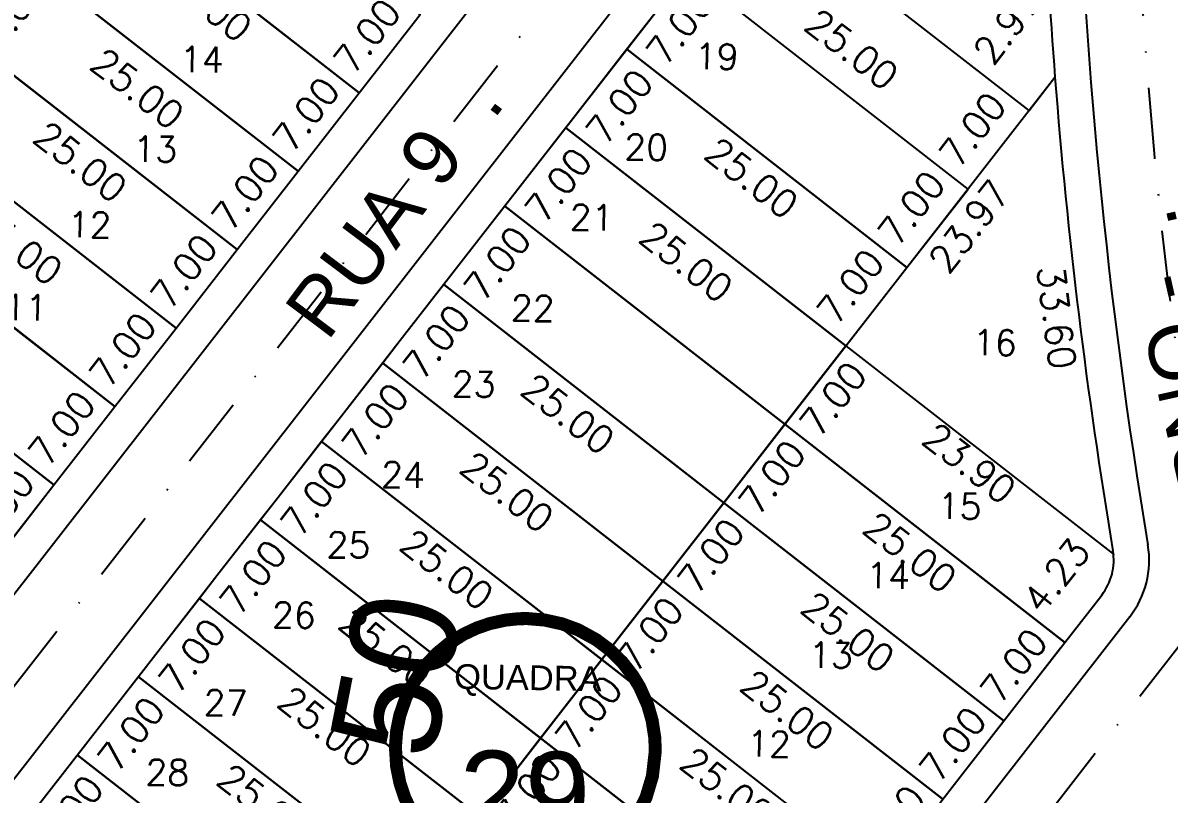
# Model space of a CAD drawing. Header units: millimetres. Extents: x -4430026 to 4783824, y 584 to 9593110.
# Drawn here: x 2849.8 to 2930.5, y 893.2 to 947.5 of the extents above; entities that cross this region are included whole.
import ezdxf
from ezdxf.enums import TextEntityAlignment as Align

# ---------------------------------------------------------------- set-up
doc = ezdxf.new("R2010")
doc.units = ezdxf.units.MM
doc.linetypes.add('CONTINUO', pattern=[0])
doc.linetypes.add('DASHDOT', pattern=[1, 0.5, -0.25, 0, -0.25])
for name, color, linetype in [('AGT CI', 252, 'Continuous'), ('Calçada', 1, 'Continuous'), ('Cota', 8, 'Continuous'), ('EIXO DAS VIAS', 252, 'DASHDOT'), ('Lotes', 2, 'Continuous'), ('Nomes de Ruas', 3, 'Continuous'), ('Numero de lotes', 5, 'Continuous'), ('númeraçãoquadras', 4, 'Continuous'), ('Área Verde Geral', 98, 'Continuous')]:
    doc.layers.add(name, color=color, linetype=linetype)
doc.styles.add('arcad1', font='romans.shx')
doc.styles.add('ARIAL', font='arial.ttf', dxfattribs={"height": 0.25})
doc.styles.add('ROMANS', font='romans.shx')
doc.styles.add('STYLE1', font='sanss___.ttf')
doc.dimstyles.new('BOLA100', dxfattribs={"dimscale": 0, "dimtxt": 1.9, "dimasz": 0.18, "dimexe": 0.18, "dimexo": 0.063, "dimgap": 0, "dimtad": 1, "dimzin": 4, "dimdsep": 46, "dimtxsty": 'ROMANS', "dimcen": 0.09, "dimse1": 1, "dimse2": 1, "dimsd1": 1, "dimsd2": 1, "dimclrt": 256, "dimaunit": 1, "dimadec": 4, "dimazin": 0, "dimtfac": 1.2, "dimtix": 1, "dimtmove": 2, "dimatfit": 3, "dimfxl": 1, "dimtvp": 2, "dimtolj": 1, "dimtzin": 4, "dimarcsym": 0})

# ---------------------------------------------------------------- blocks, each defined once
blk = doc.blocks.new('*D4905')
at = {"layer": 'DEFPOINTS', "color": 0}
for p in [(2858.059, 963.481), (2877.784, 948.122), (2876.046, 945.89)]:
    blk.add_point(p, dxfattribs=at)
at = {"layer": 'Cota', "insert": (2866.767, 954.319), "char_height": 1.9, "attachment_point": 5, "rotation": 322.09358, "style": 'ROMANS'}
blk.add_mtext('\\A1;25.00', dxfattribs=at)
blk = doc.blocks.new('*D4915')
at = {"layer": 'DEFPOINTS', "color": 0}
for p in [(2853.758, 957.958), (2873.484, 942.599), (2871.939, 940.616)]:
    blk.add_point(p, dxfattribs=at)
at = {"layer": 'Cota', "insert": (2862.66, 949.045), "char_height": 1.9, "attachment_point": 5, "rotation": 322.09358, "style": 'ROMANS'}
blk.add_mtext('\\A1;25.00', dxfattribs=at)
blk = doc.blocks.new('*D4927')
at = {"layer": 'DEFPOINTS', "color": 0}
for p in [(2849.458, 952.435), (2869.183, 937.076), (2867.15, 934.465)]:
    blk.add_point(p, dxfattribs=at)
at = {"layer": 'Cota', "insert": (2857.871, 942.894), "char_height": 1.9, "attachment_point": 5, "rotation": 322.09358, "style": 'ROMANS'}
blk.add_mtext('\\A1;25.00', dxfattribs=at)
blk = doc.blocks.new('*D4936')
at = {"layer": 'DEFPOINTS', "color": 0}
for p in [(2845.157, 946.912), (2864.882, 931.552), (2863.133, 929.306)]:
    blk.add_point(p, dxfattribs=at)
at = {"layer": 'Cota', "insert": (2853.854, 937.735), "char_height": 1.9, "attachment_point": 5, "rotation": 322.09358, "style": 'ROMANS'}
blk.add_mtext('\\A1;25.00', dxfattribs=at)
blk = doc.blocks.new('*D4947')
at = {"layer": 'DEFPOINTS', "color": 0}
for p in [(2840.856, 941.389), (2860.582, 926.029), (2858.593, 923.475)]:
    blk.add_point(p, dxfattribs=at)
at = {"layer": 'Cota', "insert": (2849.314, 931.904), "char_height": 1.9, "attachment_point": 5, "rotation": 322.09358, "style": 'ROMANS'}
blk.add_mtext('\\A1;25.00', dxfattribs=at)
blk = doc.blocks.new('*D4955')
at = {"layer": 'DEFPOINTS', "color": 0}
for p in [(2836.556, 935.866), (2856.281, 920.506), (2854.402, 918.092)]:
    blk.add_point(p, dxfattribs=at)
at = {"layer": 'Cota', "insert": (2845.122, 926.522), "char_height": 1.9, "attachment_point": 5, "rotation": 322.09358, "style": 'ROMANS'}
blk.add_mtext('\\A1;25.00', dxfattribs=at)
blk = doc.blocks.new('*D4966')
at = {"layer": 'DEFPOINTS', "color": 0}
for p in [(2832.255, 930.342), (2851.98, 914.983), (2850.036, 912.485)]:
    blk.add_point(p, dxfattribs=at)
at = {"layer": 'Cota', "insert": (2840.757, 920.915), "char_height": 1.9, "attachment_point": 5, "rotation": 322.09358, "style": 'ROMANS'}
blk.add_mtext('\\A1;25.00', dxfattribs=at)
blk = doc.blocks.new('*D5054')
at = {"layer": 'DEFPOINTS', "color": 0}
for p in [(2849.458, 952.435), (2851.996, 950.459), (2845.157, 946.912)]:
    blk.add_point(p, dxfattribs=at)
at = {"layer": 'Cota', "insert": (2849.096, 948.281), "char_height": 1.9, "attachment_point": 5, "rotation": 52.09358, "style": 'ROMANS'}
blk.add_mtext('\\A1;7.00', dxfattribs=at)
blk = doc.blocks.new('*D5066')
at = {"layer": 'DEFPOINTS', "color": 0}
for p in [(2851.148, 915.631), (2851.98, 914.983), (2847.68, 909.46)]:
    blk.add_point(p, dxfattribs=at)
at = {"layer": 'Cota', "insert": (2848.248, 913.453), "char_height": 1.9, "attachment_point": 5, "rotation": 52.09358, "style": 'ROMANS'}
blk.add_mtext('\\A1;7.00', dxfattribs=at)
blk = doc.blocks.new('*D5067')
at = {"layer": 'DEFPOINTS', "color": 0}
for p in [(2855.449, 921.154), (2856.281, 920.506), (2851.98, 914.983)]:
    blk.add_point(p, dxfattribs=at)
at = {"layer": 'Cota', "insert": (2852.549, 918.976), "char_height": 1.9, "attachment_point": 5, "rotation": 52.09358, "style": 'ROMANS'}
blk.add_mtext('\\A1;7.00', dxfattribs=at)
blk = doc.blocks.new('*D5068')
at = {"layer": 'DEFPOINTS', "color": 0}
for p in [(2859.75, 926.677), (2860.582, 926.029), (2856.281, 920.506)]:
    blk.add_point(p, dxfattribs=at)
at = {"layer": 'Cota', "insert": (2856.85, 924.499), "char_height": 1.9, "attachment_point": 5, "rotation": 52.09358, "style": 'ROMANS'}
blk.add_mtext('\\A1;7.00', dxfattribs=at)
blk = doc.blocks.new('*D5069')
at = {"layer": 'DEFPOINTS', "color": 0}
for p in [(2864.05, 932.2), (2864.882, 931.552), (2860.582, 926.029)]:
    blk.add_point(p, dxfattribs=at)
at = {"layer": 'Cota', "insert": (2861.15, 930.023), "char_height": 1.9, "attachment_point": 5, "rotation": 52.09358, "style": 'ROMANS'}
blk.add_mtext('\\A1;7.00', dxfattribs=at)
blk = doc.blocks.new('*D5070')
at = {"layer": 'DEFPOINTS', "color": 0}
for p in [(2868.351, 937.724), (2869.183, 937.076), (2864.882, 931.552)]:
    blk.add_point(p, dxfattribs=at)
at = {"layer": 'Cota', "insert": (2865.451, 935.546), "char_height": 1.9, "attachment_point": 5, "rotation": 52.09358, "style": 'ROMANS'}
blk.add_mtext('\\A1;7.00', dxfattribs=at)
blk = doc.blocks.new('*D5071')
at = {"layer": 'DEFPOINTS', "color": 0}
for p in [(2872.651, 943.247), (2873.484, 942.599), (2869.183, 937.076)]:
    blk.add_point(p, dxfattribs=at)
at = {"layer": 'Cota', "insert": (2869.751, 941.069), "char_height": 1.9, "attachment_point": 5, "rotation": 52.09358, "style": 'ROMANS'}
blk.add_mtext('\\A1;7.00', dxfattribs=at)
blk = doc.blocks.new('*D5072')
at = {"layer": 'DEFPOINTS', "color": 0}
for p in [(2876.952, 948.77), (2877.784, 948.122), (2873.484, 942.599)]:
    blk.add_point(p, dxfattribs=at)
at = {"layer": 'Cota', "insert": (2874.052, 946.592), "char_height": 1.9, "attachment_point": 5, "rotation": 52.09358, "style": 'ROMANS'}
blk.add_mtext('\\A1;7.00', dxfattribs=at)
blk = doc.blocks.new('*D6872')
at = {"layer": 'DEFPOINTS', "color": 0}
for p in [(2853.636, 895.95, 51.854), (2856.022, 894.093), (2849.336, 890.427, 51.854)]:
    blk.add_point(p, dxfattribs=at)
at = {"layer": 'Cota', "insert": (2853.122, 891.915), "char_height": 1.9, "attachment_point": 5, "rotation": 52.09358, "style": 'ROMANS'}
blk.add_mtext('\\A1;7.00', dxfattribs=at)
blk = doc.blocks.new('*D6873')
at = {"layer": 'DEFPOINTS', "color": 0}
for p in [(2857.937, 901.473, 51.854), (2860.322, 899.616), (2853.636, 895.95, 51.854)]:
    blk.add_point(p, dxfattribs=at)
at = {"layer": 'Cota', "insert": (2857.423, 897.438), "char_height": 1.9, "attachment_point": 5, "rotation": 52.09358, "style": 'ROMANS'}
blk.add_mtext('\\A1;7.00', dxfattribs=at)
blk = doc.blocks.new('*D6874')
at = {"layer": 'DEFPOINTS', "color": 0}
for p in [(2862.238, 906.996, 51.854), (2864.623, 905.139), (2857.937, 901.473, 51.854)]:
    blk.add_point(p, dxfattribs=at)
at = {"layer": 'Cota', "insert": (2861.723, 902.961), "char_height": 1.9, "attachment_point": 5, "rotation": 52.09358, "style": 'ROMANS'}
blk.add_mtext('\\A1;7.00', dxfattribs=at)
blk = doc.blocks.new('*D6875')
at = {"layer": 'DEFPOINTS', "color": 0}
for p in [(2866.538, 912.519, 51.854), (2868.924, 910.662), (2862.238, 906.996, 51.854)]:
    blk.add_point(p, dxfattribs=at)
at = {"layer": 'Cota', "insert": (2866.024, 908.484), "char_height": 1.9, "attachment_point": 5, "rotation": 52.09358, "style": 'ROMANS'}
blk.add_mtext('\\A1;7.00', dxfattribs=at)
blk = doc.blocks.new('*D6876')
at = {"layer": 'DEFPOINTS', "color": 0}
for p in [(2870.839, 918.042, 51.854), (2873.224, 916.185), (2866.538, 912.519, 51.854)]:
    blk.add_point(p, dxfattribs=at)
at = {"layer": 'Cota', "insert": (2870.324, 914.007), "char_height": 1.9, "attachment_point": 5, "rotation": 52.09358, "style": 'ROMANS'}
blk.add_mtext('\\A1;7.00', dxfattribs=at)
blk = doc.blocks.new('*D6877')
at = {"layer": 'DEFPOINTS', "color": 0}
for p in [(2875.139, 923.566, 51.854), (2877.525, 921.708), (2870.839, 918.042, 51.854)]:
    blk.add_point(p, dxfattribs=at)
at = {"layer": 'Cota', "insert": (2874.625, 919.53), "char_height": 1.9, "attachment_point": 5, "rotation": 52.09358, "style": 'ROMANS'}
blk.add_mtext('\\A1;7.00', dxfattribs=at)
blk = doc.blocks.new('*D6878')
at = {"layer": 'DEFPOINTS', "color": 0}
for p in [(2879.44, 929.089, 51.854), (2881.825, 927.231), (2875.139, 923.566, 51.854)]:
    blk.add_point(p, dxfattribs=at)
at = {"layer": 'Cota', "insert": (2878.926, 925.053), "char_height": 1.9, "attachment_point": 5, "rotation": 52.09358, "style": 'ROMANS'}
blk.add_mtext('\\A1;7.00', dxfattribs=at)
blk = doc.blocks.new('*D6888')
at = {"layer": 'DEFPOINTS', "color": 0}
for p in [(2886.264, 897.16, 51.854), (2888.27, 895.597), (2881.963, 891.637, 51.854)]:
    blk.add_point(p, dxfattribs=at)
at = {"layer": 'Cota', "insert": (2885.371, 893.419), "char_height": 1.9, "attachment_point": 5, "rotation": 52.09358, "style": 'ROMANS'}
blk.add_mtext('\\A1;7.00', dxfattribs=at)
blk = doc.blocks.new('*D6889')
at = {"layer": 'DEFPOINTS', "color": 0}
for p in [(2890.564, 902.683, 51.854), (2892.571, 901.12), (2886.264, 897.16, 51.854)]:
    blk.add_point(p, dxfattribs=at)
at = {"layer": 'Cota', "insert": (2889.671, 898.943), "char_height": 1.9, "attachment_point": 5, "rotation": 52.09358, "style": 'ROMANS'}
blk.add_mtext('\\A1;7.00', dxfattribs=at)
blk = doc.blocks.new('*D6890')
at = {"layer": 'DEFPOINTS', "color": 0}
for p in [(2894.865, 908.206, 51.854), (2896.872, 906.644), (2890.564, 902.683, 51.854)]:
    blk.add_point(p, dxfattribs=at)
at = {"layer": 'Cota', "insert": (2893.972, 904.466), "char_height": 1.9, "attachment_point": 5, "rotation": 52.09358, "style": 'ROMANS'}
blk.add_mtext('\\A1;7.00', dxfattribs=at)
blk = doc.blocks.new('*D6896')
at = {"layer": 'DEFPOINTS', "color": 0}
for p in [(2913.906, 893.38), (2914.59, 892.847, 51.854), (2910.29, 887.324, 51.854)]:
    blk.add_point(p, dxfattribs=at)
at = {"layer": 'Cota', "insert": (2911.006, 891.202), "char_height": 1.9, "attachment_point": 5, "rotation": 52.09358, "style": 'ROMANS'}
blk.add_mtext('\\A1;7.00', dxfattribs=at)
blk = doc.blocks.new('*D6898')
at = {"layer": 'DEFPOINTS', "color": 0}
for p in [(2853.636, 895.95, 51.854), (2873.362, 880.591, 51.854), (2871.877, 878.684)]:
    blk.add_point(p, dxfattribs=at)
at = {"layer": 'Cota', "insert": (2862.598, 887.113), "char_height": 1.9, "attachment_point": 5, "rotation": 322.09358, "style": 'ROMANS'}
blk.add_mtext('\\A1;25.00', dxfattribs=at)
blk = doc.blocks.new('*D6899')
at = {"layer": 'DEFPOINTS', "color": 0}
for p in [(2857.937, 901.473, 51.854), (2877.662, 886.114, 51.854), (2876.076, 884.076)]:
    blk.add_point(p, dxfattribs=at)
at = {"layer": 'Cota', "insert": (2866.797, 892.505), "char_height": 1.9, "attachment_point": 5, "rotation": 322.09358, "style": 'ROMANS'}
blk.add_mtext('\\A1;25.00', dxfattribs=at)
blk = doc.blocks.new('*D6900')
at = {"layer": 'DEFPOINTS', "color": 0}
for p in [(2862.238, 906.996, 51.854), (2881.963, 891.637, 51.854), (2880.337, 889.549)]:
    blk.add_point(p, dxfattribs=at)
at = {"layer": 'Cota', "insert": (2871.058, 897.978), "char_height": 1.9, "attachment_point": 5, "rotation": 322.09358, "style": 'ROMANS'}
blk.add_mtext('\\A1;25.00', dxfattribs=at)
blk = doc.blocks.new('*D6901')
at = {"layer": 'DEFPOINTS', "color": 0}
for p in [(2866.538, 912.519, 51.854), (2886.264, 897.16, 51.854), (2884.633, 895.066)]:
    blk.add_point(p, dxfattribs=at)
at = {"layer": 'Cota', "insert": (2875.354, 903.495), "char_height": 1.9, "attachment_point": 5, "rotation": 322.09358, "style": 'ROMANS'}
blk.add_mtext('\\A1;25.00', dxfattribs=at)
blk = doc.blocks.new('*D6902')
at = {"layer": 'DEFPOINTS', "color": 0}
for p in [(2870.839, 918.042, 51.854), (2890.564, 902.683, 51.854), (2888.946, 900.605)]:
    blk.add_point(p, dxfattribs=at)
at = {"layer": 'Cota', "insert": (2879.667, 909.034), "char_height": 1.9, "attachment_point": 5, "rotation": 322.09358, "style": 'ROMANS'}
blk.add_mtext('\\A1;25.00', dxfattribs=at)
blk = doc.blocks.new('*D6903')
at = {"layer": 'DEFPOINTS', "color": 0}
for p in [(2875.139, 923.566, 51.854), (2894.865, 908.206, 51.854), (2893.193, 906.06)]:
    blk.add_point(p, dxfattribs=at)
at = {"layer": 'Cota', "insert": (2883.914, 914.489), "char_height": 1.9, "attachment_point": 5, "rotation": 322.09358, "style": 'ROMANS'}
blk.add_mtext('\\A1;25.00', dxfattribs=at)
blk = doc.blocks.new('*D6904')
at = {"layer": 'DEFPOINTS', "color": 0}
for p in [(2879.44, 929.089, 51.854), (2899.165, 913.729, 51.854), (2897.475, 911.559)]:
    blk.add_point(p, dxfattribs=at)
at = {"layer": 'Cota', "insert": (2888.196, 919.988), "char_height": 1.9, "attachment_point": 5, "rotation": 322.09358, "style": 'ROMANS'}
blk.add_mtext('\\A1;25.00', dxfattribs=at)
blk = doc.blocks.new('*D6909')
at = {"layer": 'DEFPOINTS', "color": 0}
for p in [(2886.264, 897.16, 51.854), (2905.989, 881.801, 51.854), (2904.359, 879.707)]:
    blk.add_point(p, dxfattribs=at)
at = {"layer": 'Cota', "insert": (2895.079, 888.136), "char_height": 1.9, "attachment_point": 5, "rotation": 322.09358, "style": 'ROMANS'}
blk.add_mtext('\\A1;25.00', dxfattribs=at)
blk = doc.blocks.new('*D6910')
at = {"layer": 'DEFPOINTS', "color": 0}
for p in [(2890.564, 902.683, 51.854), (2910.29, 887.324, 51.854), (2908.671, 885.246)]:
    blk.add_point(p, dxfattribs=at)
at = {"layer": 'Cota', "insert": (2899.392, 893.675), "char_height": 1.9, "attachment_point": 5, "rotation": 322.09358, "style": 'ROMANS'}
blk.add_mtext('\\A1;25.00', dxfattribs=at)
blk = doc.blocks.new('*D6911')
at = {"layer": 'DEFPOINTS', "color": 0}
for p in [(2894.865, 908.206, 51.854), (2914.59, 892.847, 51.854), (2912.919, 890.7)]:
    blk.add_point(p, dxfattribs=at)
at = {"layer": 'Cota', "insert": (2903.64, 899.129), "char_height": 1.9, "attachment_point": 5, "rotation": 322.09358, "style": 'ROMANS'}
blk.add_mtext('\\A1;25.00', dxfattribs=at)
blk = doc.blocks.new('*D6912')
at = {"layer": 'DEFPOINTS', "color": 0}
for p in [(2899.165, 913.729, 51.854), (2901.172, 912.167), (2894.865, 908.206, 51.854)]:
    blk.add_point(p, dxfattribs=at)
at = {"layer": 'Cota', "insert": (2898.272, 909.989), "char_height": 1.9, "attachment_point": 5, "rotation": 52.09358, "style": 'ROMANS'}
blk.add_mtext('\\A1;7.00', dxfattribs=at)
blk = doc.blocks.new('*D6913')
at = {"layer": 'DEFPOINTS', "color": 0}
for p in [(2903.466, 919.252, 51.854), (2905.473, 917.69), (2899.165, 913.729, 51.854)]:
    blk.add_point(p, dxfattribs=at)
at = {"layer": 'Cota', "insert": (2902.573, 915.512), "char_height": 1.9, "attachment_point": 5, "rotation": 52.09358, "style": 'ROMANS'}
blk.add_mtext('\\A1;7.00', dxfattribs=at)
blk = doc.blocks.new('*D6914')
at = {"layer": 'DEFPOINTS', "color": 0}
for p in [(2883.741, 934.612), (2886.126, 932.754), (2879.44, 929.089, 51.854)]:
    blk.add_point(p, dxfattribs=at)
at = {"layer": 'Cota', "insert": (2883.226, 930.577), "char_height": 1.9, "attachment_point": 5, "rotation": 52.09358, "style": 'ROMANS'}
blk.add_mtext('\\A1;7.00', dxfattribs=at)
blk = doc.blocks.new('*D6916')
at = {"layer": 'DEFPOINTS', "color": 0}
for p in [(2903.466, 919.252, 51.854), (2923.191, 903.893), (2921.571, 901.812)]:
    blk.add_point(p, dxfattribs=at)
at = {"layer": 'Cota', "insert": (2912.292, 910.241), "char_height": 1.9, "attachment_point": 5, "rotation": 322.09358, "style": 'ROMANS'}
blk.add_mtext('\\A1;25.00', dxfattribs=at)
blk = doc.blocks.new('*D6917')
at = {"layer": 'DEFPOINTS', "color": 0}
for p in [(2899.165, 913.729, 51.854), (2918.891, 898.37, 51.854), (2917.201, 896.2)]:
    blk.add_point(p, dxfattribs=at)
at = {"layer": 'Cota', "insert": (2907.922, 904.629), "char_height": 1.9, "attachment_point": 5, "rotation": 322.09358, "style": 'ROMANS'}
blk.add_mtext('\\A1;25.00', dxfattribs=at)
blk = doc.blocks.new('*D7013')
at = {"layer": 'DEFPOINTS', "color": 0}
for p in [(2918.206, 898.903), (2918.891, 898.37, 51.854), (2914.59, 892.847, 51.854)]:
    blk.add_point(p, dxfattribs=at)
at = {"layer": 'Cota', "insert": (2915.307, 896.725), "char_height": 1.9, "attachment_point": 5, "rotation": 52.09358, "style": 'ROMANS'}
blk.add_mtext('\\A1;7.00', dxfattribs=at)
blk = doc.blocks.new('*D7014')
at = {"layer": 'DEFPOINTS', "color": 0}
for p in [(2922.507, 904.426), (2923.167, 903.912), (2918.891, 898.37, 51.854)]:
    blk.add_point(p, dxfattribs=at)
at = {"layer": 'Cota', "insert": (2919.607, 902.248), "char_height": 1.9, "attachment_point": 5, "rotation": 52.09358, "style": 'ROMANS'}
blk.add_mtext('\\A1;7.00', dxfattribs=at)
blk = doc.blocks.new('*D7105')
at = {"layer": 'DEFPOINTS', "color": 0}
for p in [(2896.643, 951.181), (2898.962, 949.375), (2892.342, 945.658)]:
    blk.add_point(p, dxfattribs=at)
at = {"layer": 'Cota', "insert": (2896.062, 947.197), "char_height": 1.9, "attachment_point": 5, "rotation": 52.09358, "style": 'ROMANS'}
blk.add_mtext('\\A1;7.00', dxfattribs=at)
blk = doc.blocks.new('*D7107')
at = {"layer": 'DEFPOINTS', "color": 0}
for p in [(2888.041, 940.135, 51.854), (2907.767, 924.776, 51.854), (2905.811, 922.264)]:
    blk.add_point(p, dxfattribs=at)
at = {"layer": 'Cota', "insert": (2896.532, 930.693), "char_height": 1.9, "attachment_point": 5, "rotation": 322.09358, "style": 'ROMANS'}
blk.add_mtext('\\A1;25.00', dxfattribs=at)
blk = doc.blocks.new('*D7108')
at = {"layer": 'DEFPOINTS', "color": 0}
for p in [(2892.342, 945.658, 51.854), (2912.067, 930.299, 51.854), (2910.408, 928.168)]:
    blk.add_point(p, dxfattribs=at)
at = {"layer": 'Cota', "insert": (2901.129, 936.597), "char_height": 1.9, "attachment_point": 5, "rotation": 322.09358, "style": 'ROMANS'}
blk.add_mtext('\\A1;25.00', dxfattribs=at)
blk = doc.blocks.new('*D7111')
at = {"layer": 'DEFPOINTS', "color": 0}
for p in [(2896.643, 951.181), (2917.466, 937.232), (2916.368, 935.822)]:
    blk.add_point(p, dxfattribs=at)
at = {"layer": 'Cota', "insert": (2908.187, 945.661), "char_height": 1.9, "attachment_point": 5, "rotation": 322.09358, "style": 'ROMANS'}
blk.add_mtext('\\A1;25.00', dxfattribs=at)
blk = doc.blocks.new('*D7112')
at = {"layer": 'DEFPOINTS', "color": 0}
for p in [(2922.494, 943.689), (2924.573, 942.069), (2907.767, 924.776)]:
    blk.add_point(p, dxfattribs=at)
at = {"layer": 'Cota', "insert": (2916.46, 933.196), "char_height": 1.9, "attachment_point": 5, "rotation": 52.09358, "style": 'ROMANS'}
blk.add_mtext('\\A1;23.97', dxfattribs=at)
blk = doc.blocks.new('*D7142')
at = {"layer": 'DEFPOINTS', "color": 0}
for p in [(2907.767, 924.776), (2926.621, 910.095), (2925.317, 908.42)]:
    blk.add_point(p, dxfattribs=at)
at = {"layer": 'Cota', "insert": (2916.473, 916.51), "char_height": 1.9, "attachment_point": 5, "rotation": 322.09358, "style": 'ROMANS'}
blk.add_mtext('\\A1;23.90', dxfattribs=at)
blk = doc.blocks.new('*D7236')
at = {"layer": 'DEFPOINTS', "color": 0}
for p in [(2907.767, 924.776, 51.854), (2909.774, 923.213), (2903.466, 919.252, 51.854)]:
    blk.add_point(p, dxfattribs=at)
at = {"layer": 'Cota', "insert": (2906.874, 921.035), "char_height": 1.9, "attachment_point": 5, "rotation": 52.09358, "style": 'ROMANS'}
blk.add_mtext('\\A1;7.00', dxfattribs=at)
blk = doc.blocks.new('*D7237')
at = {"layer": 'DEFPOINTS', "color": 0}
for p in [(2910.998, 931.131), (2912.067, 930.299), (2907.767, 924.776)]:
    blk.add_point(p, dxfattribs=at)
at = {"layer": 'Cota', "insert": (2908.098, 928.953), "char_height": 1.9, "attachment_point": 5, "rotation": 52.09358, "style": 'ROMANS'}
blk.add_mtext('\\A1;7.00', dxfattribs=at)
blk = doc.blocks.new('*D7238')
at = {"layer": 'DEFPOINTS', "color": 0}
for p in [(2915.299, 936.654), (2916.368, 935.822), (2912.067, 930.299)]:
    blk.add_point(p, dxfattribs=at)
at = {"layer": 'Cota', "insert": (2912.399, 934.476), "char_height": 1.9, "attachment_point": 5, "rotation": 52.09358, "style": 'ROMANS'}
blk.add_mtext('\\A1;7.00', dxfattribs=at)
blk = doc.blocks.new('*D7239')
at = {"layer": 'DEFPOINTS', "color": 0}
for p in [(2919.599, 942.177), (2920.669, 941.345, 51.854), (2916.368, 935.822)]:
    blk.add_point(p, dxfattribs=at)
at = {"layer": 'Cota', "insert": (2916.699, 940), "char_height": 1.9, "attachment_point": 5, "rotation": 52.09358, "style": 'ROMANS'}
blk.add_mtext('\\A1;7.00', dxfattribs=at)
blk = doc.blocks.new('*D7240')
at = {"layer": 'DEFPOINTS', "color": 0}
for p in [(2921.424, 944.521), (2922.494, 943.689), (2920.669, 941.345, 51.854)]:
    blk.add_point(p, dxfattribs=at)
at = {"layer": 'Cota', "insert": (2919.107, 947.264), "char_height": 1.9, "attachment_point": 5, "rotation": 52.09358, "style": 'ROMANS'}
blk.add_mtext('\\A1;2.97', dxfattribs=at)
blk = doc.blocks.new('*D7297')
at = {"layer": 'DEFPOINTS', "color": 0}
for p in [(2848.469, 1000.734), (2885.58, 673.479)]:
    blk.add_point(p, dxfattribs=at)
at = {"layer": 'Cota', "insert": (2884.9, 679.473), "char_height": 1.9, "attachment_point": 5, "rotation": 276.46969, "style": 'ROMANS'}
blk.add_mtext('\\A1;R329.35', dxfattribs=at)
blk = doc.blocks.new('*D7298')
at = {"layer": 'DEFPOINTS', "color": 0}
for p in [(2848.469, 1000.734), (2887.727, 665.674)]:
    blk.add_point(p, dxfattribs=at)
at = {"layer": 'Cota', "insert": (2888.422, 659.741), "char_height": 1.9, "attachment_point": 5, "rotation": 276.68268, "style": 'ROMANS'}
blk.add_mtext('\\A1;R337.35', dxfattribs=at)
blk = doc.blocks.new('*D7318')
at = {"layer": 'DEFPOINTS', "color": 0}
for p in [(2888.041, 940.135), (2890.427, 938.278), (2883.741, 934.612)]:
    blk.add_point(p, dxfattribs=at)
at = {"layer": 'Cota', "insert": (2887.527, 936.1), "char_height": 1.9, "attachment_point": 5, "rotation": 52.09358, "style": 'ROMANS'}
blk.add_mtext('\\A1;7.00', dxfattribs=at)
blk = doc.blocks.new('*D7319')
at = {"layer": 'DEFPOINTS', "color": 0}
for p in [(2892.342, 945.658), (2894.727, 943.801), (2888.041, 940.135)]:
    blk.add_point(p, dxfattribs=at)
at = {"layer": 'Cota', "insert": (2891.827, 941.623), "char_height": 1.9, "attachment_point": 5, "rotation": 52.09358, "style": 'ROMANS'}
blk.add_mtext('\\A1;7.00', dxfattribs=at)
blk = doc.blocks.new('NUM_quadra')
at = {"color": 6, "const_width": 0.02}
blk.add_lwpolyline([(-0.0134, 0.1996), (-0.034, 0.1971), (-0.0579, 0.1914), (-0.0779, 0.1842), (-0.0981, 0.1743), (-0.1208, 0.1594), (-0.1377, 0.145), (-0.1521, 0.1299), (-0.1625, 0.1166), (-0.1764, 0.0942), (-0.1852, 0.0754), (-0.1941, 0.0483), (-0.1985, 0.0243), (-0.2, 0), (-0.1977, -0.0299), (-0.1921, -0.0556), (-0.1839, -0.0786), (-0.1713, -0.1033), (-0.1546, -0.1269), (-0.1389, -0.1439), (-0.1219, -0.1586), (-0.1046, -0.1705), (-0.0831, -0.1819), (-0.0531, -0.1928), (-0.0302, -0.1977), (0, -0.2), (0.0309, -0.1976), (0.0677, -0.1882), (0.1069, -0.169), (0.124, -0.1569), (0.1407, -0.1421), (0.1614, -0.1181), (0.1737, -0.0992), (0.187, -0.071), (0.1962, -0.0386), (0.2, 0), (0.1989, 0.0205), (0.1943, 0.0473), (0.1871, 0.0707), (0.1741, 0.0984), (0.1635, 0.1151), (0.1472, 0.1354), (0.1285, 0.1533), (0.1063, 0.1694), (0.0782, 0.1841), (0.0533, 0.1928), (0.0267, 0.1982), (0, 0.2)], close=True, dxfattribs=at)
blk.add_circle((0, 0), 0.2)
at = {"color": 3, "insert": (-0.1114, 0.1285), "char_height": 0.038, "width": 0.2663, "attachment_point": 1, "style": 'STYLE1'}
blk.add_mtext('\\fArial|b0|i0|c0|p34;QUADRA', dxfattribs=at)
at = {"color": 3, "style": 'STYLE1'}
blk.add_attdef('00', text='', height=0.13, dxfattribs=at).set_placement((0, -0.1335), align=Align.CENTER)

msp = doc.modelspace()

# ---------------------------------------------------------------- hatches: boundary and pattern name
at = {"layer": 'Área Verde Geral'}
h = msp.add_hatch(dxfattribs=at)
h.set_pattern_fill('ANSI37', color=256, scale=0.3, angle=24.82082, style=0)
h.set_pattern_definition([(69.82082076, (-350710.31295, -9590084.73025), (-0.894034063135, 0.32857167248), []), (159.82082076, (-350710.31295, -9590084.73025), (-0.32857167248, -0.894034063135), [])])
edge = h.paths.add_edge_path()
edge.add_line((2864.679, 1411.854), (2865.137, 1499.257))
edge.add_arc((2869.137, 1499.236), 4, 90.52059, 179.70524, ccw=False)
edge.add_line((2869.1, 1503.236), (2875.158, 1503.291))
edge.add_line((2875.158, 1503.291), (2875.018, 1476.607))
edge.add_line((2875.018, 1476.607), (2874.753, 1425.94))
edge.add_line((2874.753, 1425.94), (2926.573, 1426.823))
edge.add_line((2926.573, 1426.823), (2927.447, 1422.337))
edge.add_line((2927.447, 1422.337), (2930.24, 1407.999))
edge.add_line((2930.24, 1407.999), (2934.953, 1383.807))
edge.add_line((2934.953, 1383.807), (2998.297, 1310.367))
edge.add_line((2998.297, 1310.367), (2967.18, 1181.595))
edge.add_line((2967.18, 1181.595), (2959.416, 1057.309))
edge.add_line((2959.416, 1057.309), (3004.738, 987.746))
edge.add_line((3004.738, 987.746), (2953.953, 900.665))
edge.add_line((2953.953, 900.665), (2945.808, 886.698))
edge.add_line((2945.808, 886.698), (2969.487, 819.268))
edge.add_line((2969.487, 819.268), (2978.029, 794.942))
edge.add_line((2978.029, 794.942), (2974.469, 794.007))
edge.add_line((2974.469, 794.007), (2950.754, 787.78))
edge.add_arc((2849.905, 828.561), 108.782, 337.98275, 353.50094)
edge.add_arc((2849.905, 828.561), 108.782, 353.50094, 375.8481)
edge.add_line((2954.552, 858.268), (2945.017, 885.341))
edge.add_arc((3301.084, 973.15), 366.735, 181.54845, 193.85322, ccw=False)
edge.add_line((2934.483, 963.24), (2936.948, 1340.483))
edge.add_arc((2912.948, 1340.64), 24, 359.62563, 412.09358)
edge.add_line((2927.693, 1359.576), (2867.186, 1406.691))
edge.add_arc((2871.179, 1411.82), 6.5, 179.70034, 232.09358, ccw=False)

# ---------------------------------------------------------------- linework, layer by layer
at = {"layer": 'Calçada', "lineweight": -3}
for p, q in [((2821.084, 871.235), (2922.89, 1001.981)), ((2821.084, 871.235), (2913.37, 989.754)), ((2912.408, 975.497), (2827.701, 866.711)), ((2903.733, 964.356), (2827.701, 866.711)), ((2927.762, 905.693), (2871.086, 832.906))]:
    msp.add_line(p, q, dxfattribs=at)
for centre, radius, start, end in [((3301.084, 973.15), 377.235, 181.54193, 189.51945), ((2922.633, 909.687), 6.5, 322.09175, 9.51999)]:
    msp.add_arc(centre, radius, start, end, dxfattribs=at)
at = {"layer": 'EIXO DAS VIAS', "ltscale": 10}
for p, q in [((2818.096, 860.887, 103.708), (2928.238, 1002.338, 103.708)), ((2931.54, 904.035, 51.854), (2867.788, 822.161, 51.854))]:
    msp.add_line(p, q, dxfattribs=at)
msp.add_arc((3301.084, 973.15), 373.235, 181.54193, 193.87206, dxfattribs=at)
at = {"layer": 'Lotes'}
for p, q in [((2914.381, 973.961), (2883.741, 934.612)), ((2873.484, 942.599), (2834.033, 973.317)), ((2869.183, 937.076), (2829.732, 967.794)), ((2864.882, 931.552), (2825.432, 962.271)), ((2853.758, 957.958), (2873.484, 942.599)), ((2873.484, 942.599), (2853.758, 957.958)), ((2860.582, 926.029), (2821.131, 956.748)), ((2920.669, 941.345), (2900.943, 956.704)), ((2849.458, 952.435), (2869.183, 937.076)), ((2869.183, 937.076), (2849.458, 952.435)), ((2856.281, 920.506), (2816.83, 951.225)), ((2896.643, 951.181), (2892.342, 945.658)), ((2916.368, 935.822), (2896.643, 951.181)), ((2916.368, 935.822), (2896.643, 951.181)), ((2873.484, 942.599), (2877.784, 948.122)), ((2845.157, 946.912), (2864.882, 931.552)), ((2864.882, 931.552), (2845.157, 946.912)), ((2851.98, 914.983), (2812.53, 945.702)), ((2892.342, 945.658), (2888.041, 940.135)), ((2912.067, 930.299), (2892.342, 945.658)), ((2892.342, 945.658), (2912.067, 930.299)), ((2912.067, 930.299), (2892.342, 945.658)), ((2900.394, 915.307), (2922.494, 943.689)), ((2920.669, 941.345), (2922.494, 943.689)), ((2869.183, 937.076), (2873.484, 942.599)), ((2840.856, 941.389), (2860.582, 926.029)), ((2860.582, 926.029), (2840.856, 941.389)), ((2889.27, 941.713), (2884.969, 936.19)), ((2888.041, 940.135), (2883.741, 934.612)), ((2907.767, 924.776), (2888.041, 940.135)), ((2888.041, 940.135), (2907.767, 924.776)), ((2907.767, 924.776), (2888.041, 940.135)), ((2864.882, 931.552), (2869.183, 937.076)), ((2836.556, 935.866), (2856.281, 920.506)), ((2856.281, 920.506), (2836.556, 935.866)), ((2884.969, 936.19), (2880.669, 930.667)), ((2912.067, 930.299), (2916.368, 935.822)), ((2883.741, 934.612), (2880.669, 930.667)), ((2883.741, 934.612), (2892.42, 927.854)), ((2883.741, 934.612), (2892.42, 927.854)), ((2903.466, 919.252), (2883.741, 934.612)), ((2860.582, 926.029), (2864.882, 931.552)), ((2832.255, 930.342), (2851.98, 914.983)), ((2851.98, 914.983), (2832.255, 930.342)), ((2880.669, 930.667), (2876.368, 925.144)), ((2880.669, 930.667), (2879.44, 929.089)), ((2907.767, 924.776), (2912.067, 930.299)), ((2879.44, 929.089), (2876.368, 925.144)), ((2879.44, 929.089), (2899.165, 913.729)), ((2899.165, 913.729), (2879.44, 929.089)), ((2879.44, 929.089), (2899.165, 913.729)), ((2892.42, 927.854), (2897.943, 923.553)), ((2892.42, 927.854), (2897.943, 923.553)), ((2856.281, 920.506), (2860.582, 926.029)), ((2876.368, 925.144), (2872.068, 919.621)), ((2876.368, 925.144), (2875.139, 923.566)), ((2907.767, 924.776), (2903.466, 919.252)), ((2903.466, 919.252), (2907.767, 924.776)), ((2907.767, 924.776), (2926.612, 910.102)), ((2875.139, 923.566), (2872.068, 919.621)), ((2894.865, 908.206), (2875.139, 923.566)), ((2875.139, 923.566), (2894.865, 908.206)), ((2875.139, 923.566), (2914.59, 892.847)), ((2897.943, 923.553), (2903.466, 919.252)), ((2851.98, 914.983), (2856.281, 920.506)), ((2872.068, 919.621), (2867.767, 914.097)), ((2872.068, 919.621), (2870.839, 918.042)), ((2900.394, 915.307), (2903.466, 919.252)), ((2903.466, 919.252), (2900.394, 915.307)), ((2903.466, 919.252), (2923.191, 903.893)), ((2903.466, 919.252), (2923.167, 903.912)), ((2923.191, 903.893), (2903.466, 919.252)), ((2870.839, 918.042), (2890.564, 902.683)), ((2870.839, 918.042), (2910.29, 887.324)), ((2847.68, 909.46), (2851.98, 914.983)), ((2896.094, 909.784), (2900.394, 915.307)), ((2900.394, 915.307), (2896.094, 909.784)), ((2899.165, 913.729), (2900.394, 915.307)), ((2900.394, 915.307), (2899.165, 913.729)), ((2867.767, 914.097), (2863.466, 908.574)), ((2899.165, 913.729), (2896.094, 909.784)), ((2896.094, 909.784), (2899.165, 913.729)), ((2899.165, 913.729), (2918.891, 898.37)), ((2918.891, 898.37), (2899.165, 913.729)), ((2866.538, 912.519), (2905.989, 881.801)), ((2926.621, 910.095), (2926.612, 910.102)), ((2926.612, 910.102), (2926.621, 910.095)), ((2891.793, 904.261), (2896.094, 909.784)), ((2896.094, 909.784), (2891.793, 904.261)), ((2896.094, 909.784), (2894.865, 908.206)), ((2894.865, 908.206), (2896.094, 909.784)), ((2863.466, 908.574), (2859.166, 903.051)), ((2891.793, 904.261), (2894.865, 908.206)), ((2894.865, 908.206), (2891.793, 904.261)), ((2894.865, 908.206), (2914.59, 892.847)), ((2914.59, 892.847), (2894.865, 908.206)), ((2862.238, 906.996), (2901.688, 876.278)), ((2923.191, 903.893), (2925.789, 907.23)), ((2887.492, 898.738), (2891.793, 904.261)), ((2891.793, 904.261), (2887.492, 898.738)), ((2890.564, 902.683), (2891.793, 904.261)), ((2891.793, 904.261), (2890.564, 902.683)), ((2920.12, 899.948), (2923.191, 903.893)), ((2920.12, 899.948), (2922.887, 903.502)), ((2859.166, 903.051), (2854.865, 897.528)), ((2890.564, 902.683), (2910.29, 887.324)), ((2857.937, 901.473), (2897.388, 870.754)), ((2915.819, 894.425), (2920.12, 899.948)), ((2918.891, 898.37), (2920.12, 899.948)), ((2883.192, 893.215), (2887.492, 898.738)), ((2887.492, 898.738), (2883.192, 893.215)), ((2915.819, 894.425), (2918.891, 898.37)), ((2854.865, 897.528), (2850.565, 892.005)), ((2853.636, 895.95), (2893.087, 865.231)), ((2911.518, 888.902), (2915.819, 894.425)), ((2914.59, 892.847), (2915.819, 894.425))]:
    msp.add_line(p, q, dxfattribs=at)
at = {"layer": 'Lotes', "lineweight": -3}
for p, q in [((2873.484, 942.599), (2834.033, 973.317)), ((2869.183, 937.076), (2829.732, 967.794)), ((2864.882, 931.552), (2825.432, 962.271)), ((2860.582, 926.029), (2821.131, 956.748)), ((2856.281, 920.506), (2816.83, 951.225)), ((2851.98, 914.983), (2812.53, 945.702)), ((2889.27, 941.713), (2884.969, 936.19)), ((2889.27, 941.713), (2884.969, 936.19)), ((2884.969, 936.19), (2880.669, 930.667)), ((2884.969, 936.19), (2880.669, 930.667)), ((2880.669, 930.667), (2876.368, 925.144)), ((2880.669, 930.667), (2876.368, 925.144)), ((2876.368, 925.144), (2872.068, 919.621)), ((2876.368, 925.144), (2872.068, 919.621)), ((2900.394, 915.307), (2904.695, 920.83)), ((2900.394, 915.307), (2904.695, 920.83)), ((2872.068, 919.621), (2867.767, 914.097)), ((2872.068, 919.621), (2867.767, 914.097)), ((2900.394, 915.307), (2896.094, 909.784)), ((2896.094, 909.784), (2900.394, 915.307)), ((2900.394, 915.307), (2896.094, 909.784)), ((2896.094, 909.784), (2900.394, 915.307)), ((2867.767, 914.097), (2863.466, 908.574)), ((2867.767, 914.097), (2863.466, 908.574)), ((2896.094, 909.784), (2891.793, 904.261)), ((2891.793, 904.261), (2896.094, 909.784)), ((2896.094, 909.784), (2891.793, 904.261)), ((2891.793, 904.261), (2896.094, 909.784)), ((2863.466, 908.574), (2859.166, 903.051)), ((2863.466, 908.574), (2859.166, 903.051)), ((2891.793, 904.261), (2887.492, 898.738)), ((2887.492, 898.738), (2891.793, 904.261)), ((2891.793, 904.261), (2887.492, 898.738)), ((2887.492, 898.738), (2891.793, 904.261)), ((2920.12, 899.948), (2922.887, 903.502)), ((2920.12, 899.948), (2922.887, 903.502)), ((2859.166, 903.051), (2854.865, 897.528)), ((2859.166, 903.051), (2854.865, 897.528)), ((2915.819, 894.425), (2920.12, 899.948)), ((2915.819, 894.425), (2920.12, 899.948)), ((2887.492, 898.738), (2883.192, 893.215)), ((2883.192, 893.215), (2887.492, 898.738)), ((2887.492, 898.738), (2883.192, 893.215)), ((2883.192, 893.215), (2887.492, 898.738)), ((2854.865, 897.528), (2850.565, 892.005)), ((2854.865, 897.528), (2850.565, 892.005)), ((2911.518, 888.902), (2915.819, 894.425)), ((2911.518, 888.902), (2915.819, 894.425)), ((2883.192, 893.215), (2878.891, 887.692)), ((2883.192, 893.215), (2878.891, 887.692)), ((2878.891, 887.692), (2883.192, 893.215))]:
    msp.add_line(p, q, dxfattribs=at)
at = {"layer": 'Lotes', "linetype": 'CONTINUO', "lineweight": -3}
for p, q in [((2853.758, 957.958), (2873.484, 942.599)), ((2873.484, 942.599), (2853.758, 957.958)), ((2849.458, 952.435), (2869.183, 937.076)), ((2869.183, 937.076), (2849.458, 952.435)), ((2873.484, 942.599), (2877.784, 948.122)), ((2845.157, 946.912), (2864.882, 931.552)), ((2864.882, 931.552), (2845.157, 946.912)), ((2869.183, 937.076), (2873.484, 942.599)), ((2840.856, 941.389), (2860.582, 926.029)), ((2860.582, 926.029), (2840.856, 941.389)), ((2864.882, 931.552), (2869.183, 937.076)), ((2836.556, 935.866), (2856.281, 920.506)), ((2856.281, 920.506), (2836.556, 935.866)), ((2860.582, 926.029), (2864.882, 931.552)), ((2832.255, 930.342), (2851.98, 914.983)), ((2851.98, 914.983), (2832.255, 930.342)), ((2856.281, 920.506), (2860.582, 926.029)), ((2851.98, 914.983), (2856.281, 920.506)), ((2847.68, 909.46), (2851.98, 914.983))]:
    msp.add_line(p, q, dxfattribs=at)
at = {"layer": 'Lotes'}
for points in [[(2858.059, 963.481), (2853.758, 957.958), (2873.484, 942.599), (2877.784, 948.122)], [(2853.758, 957.958), (2849.458, 952.435), (2869.183, 937.076), (2873.484, 942.599)], [(2849.458, 952.435), (2845.157, 946.912), (2864.882, 931.552), (2869.183, 937.076)], [(2845.157, 946.912), (2840.856, 941.389), (2860.582, 926.029), (2864.882, 931.552)], [(2840.856, 941.389), (2836.556, 935.866), (2856.281, 920.506), (2860.582, 926.029)], [(2836.556, 935.866), (2832.255, 930.342), (2851.98, 914.983), (2856.281, 920.506)], [(2832.255, 930.342), (2827.954, 924.819), (2847.68, 909.46), (2851.98, 914.983)], [(2890.564, 902.683), (2870.839, 918.042), (2867.767, 914.097), (2866.538, 912.519), (2886.264, 897.16), (2887.492, 898.738)], [(2886.264, 897.16), (2866.538, 912.519), (2863.466, 908.574), (2862.238, 906.996), (2881.963, 891.637), (2883.192, 893.215)], [(2881.963, 891.637), (2862.238, 906.996), (2859.166, 903.051), (2857.937, 901.473), (2877.662, 886.114), (2878.891, 887.692)], [(2910.29, 887.324), (2890.564, 902.683), (2887.492, 898.738), (2886.264, 897.16), (2905.989, 881.801), (2907.218, 883.379)], [(2877.662, 886.114), (2857.937, 901.473), (2854.865, 897.528), (2853.636, 895.95), (2873.362, 880.591), (2874.591, 882.169)], [(2905.989, 881.801), (2886.264, 897.16), (2883.192, 893.215), (2881.963, 891.637), (2901.688, 876.278), (2902.917, 877.856)], [(2873.362, 880.591), (2853.636, 895.95), (2850.565, 892.005), (2849.336, 890.427), (2858.015, 883.669), (2863.538, 879.368), (2869.061, 875.068), (2870.29, 876.646)]]:
    msp.add_lwpolyline(points, close=True, dxfattribs=at)
for centre, radius, start, end in [((3301.084, 973.15), 379.735, 180.28086, 184.44968), ((3301.084, 973.15), 379.735, 184.44968, 189.51945), ((2922.633, 909.687), 4, 322.09175, 9.51999)]:
    msp.add_arc(centre, radius, start, end, dxfattribs=at)

# ---------------------------------------------------------------- block references
at = {"layer": 'númeraçãoquadras', "linetype": 'ByBlock', "extrusion": (0.084411, -0.001453, 0.99643)}
ref = msp.add_blockref('NUM_quadra', (945.91, -2850.272, 346.317), dxfattribs=dict(at, xscale=45.93175888075766, yscale=45.93175888024863, zscale=45.93175853019476, rotation=270.0385460294471))
ref.add_attrib('00', '29', dxfattribs={"layer": '0', "color": 3, "extrusion": (0.084411, -0.001453, 0.99643), "height": 5.9711, "rotation": 270.03855, "style": 'STYLE1'}).set_placement((939.78, -2850.276, 346.317), align=Align.CENTER)

# ---------------------------------------------------------------- texts
at = {"layer": 'AGT CI'}
msp.add_text('50', height=7.5, rotation=78.96767, dxfattribs=at).set_placement((2878.673, 895.438))
at = {"layer": 'Cota', "char_height": 1.9, "attachment_point": 5, "style": 'ROMANS'}
for s, insert, rotation in [('\\A1;33.60', (2922.618, 926.784, -51.854), 276.98456), ('\\A1;4.23', (2922.582, 908.595, -51.854), 51.67502)]:
    msp.add_mtext(s, dxfattribs=dict(at, insert=insert, rotation=rotation))
at = {"layer": 'Nomes de Ruas', "extrusion": (-0.066244, -0.055846, 0.996239), "style": 'ARIAL'}
msp.add_text('RUA 9  .', height=4, rotation=102.96746, dxfattribs=at).set_placement((1139.109, 2790.861, -241.175), align=Align.MIDDLE_CENTER)
at = {"layer": 'Nomes de Ruas', "extrusion": (-0.000520532, -0.086642, 0.996239), "style": 'ARIAL'}
msp.add_text('RUA  DO CONTORNO -  .', height=4, rotation=102.96746, dxfattribs=at).set_placement((2930.575, 916.69, -78.9), align=Align.MIDDLE_CENTER)
at = {"layer": 'Numero de lotes', "style": 'arcad1'}
for s, p in [('14', (2862.402, 944.941, 103.708)), ('19', (2898.67, 945.146, 103.708)), ('13', (2859.115, 938.632, 103.708)), ('20', (2893.702, 938.765, 103.708)), ('12', (2854.499, 933.307, 103.708)), ('21', (2889.856, 933.826, 103.708)), ('11', (2849.98, 927.484, 103.708)), ('22', (2885.71, 927.43, 103.708)), ('16', (2918.257, 925.002, 103.708)), ('23', (2881.543, 922.078, 103.708)), ('24', (2876.574, 915.698, 103.708)), ('15', (2915.777, 913.484, 103.708)), ('25', (2872.728, 910.758, 103.708)), ('14', (2910.741, 908.593, 103.708)), ('26', (2868.882, 905.818, 103.708)), ('13', (2906.706, 902.997, 103.708)), ('27', (2864.074, 899.643, 103.708)), ('12', (2902.35, 896.747, 103.708)), ('28', (2859.975, 894.739, 103.708))]:
    msp.add_text(s, height=1.8, rotation=358.97539, dxfattribs=at).set_placement(p, align=Align.MIDDLE_CENTER)

# ---------------------------------------------------------------- dimensions: what is measured, and where the dimension line sits
at = {"layer": 'Cota'}
for mpoint, picture, middle in [((2885.58, 673.479, -51.854), '*D7297', (2884.9, 679.473, -51.854)), ((2887.727, 665.674, -51.854), '*D7298', (2888.422, 659.741, -51.854))]:
    dim = msp.add_radius_dim(center=(2848.469, 1000.734, -51.854), mpoint=mpoint, dimstyle='BOLA100', override={"dimscale": 1}, dxfattribs=at)
    dim.commit()
    dim.dimension.update_dxf_attribs({"geometry": picture, "text_midpoint": middle, "dimtype": 164})
for base, p1, p2, angle, picture, middle in [((2876.046, 945.89), (2858.059, 963.481), (2877.784, 948.122), 142.09358, '*D4905', (2866.767, 954.319)), ((2871.939, 940.616), (2853.758, 957.958), (2873.484, 942.599), 142.09358, '*D4915', (2862.66, 949.045)), ((2851.996, 950.459), (2845.157, 946.912), (2849.458, 952.435), 232.09358, '*D5054', (2849.096, 948.281)), ((2867.15, 934.465), (2849.458, 952.435), (2869.183, 937.076), 142.09358, '*D4927', (2857.871, 942.894)), ((2898.962, 949.375, -51.854), (2892.342, 945.658, -51.854), (2896.643, 951.181, -51.854), 232.09358, '*D7105', (2896.062, 947.197, -51.854)), ((2876.952, 948.77), (2873.484, 942.599), (2877.784, 948.122), 232.09358, '*D5072', (2874.052, 946.592)), ((2863.133, 929.306), (2845.157, 946.912), (2864.882, 931.552), 142.09358, '*D4936', (2853.854, 937.735)), ((2894.727, 943.801, -51.854), (2888.041, 940.135, -51.854), (2892.342, 945.658, -51.854), 232.09358, '*D7319', (2891.827, 941.623, -51.854)), ((2872.651, 943.247), (2869.183, 937.076), (2873.484, 942.599), 232.09358, '*D5071', (2869.751, 941.069)), ((2919.599, 942.177, -51.854), (2916.368, 935.822, -51.854), (2920.669, 941.345), 232.09358, '*D7239', (2916.699, 940, -51.854)), ((2858.593, 923.475), (2840.856, 941.389), (2860.582, 926.029), 142.09358, '*D4947', (2849.314, 931.904)), ((2890.427, 938.278, -51.854), (2883.741, 934.612, -51.854), (2888.041, 940.135, -51.854), 232.09358, '*D7318', (2887.527, 936.1, -51.854)), ((2868.351, 937.724), (2864.882, 931.552), (2869.183, 937.076), 232.09358, '*D5070', (2865.451, 935.546)), ((2915.299, 936.654, -51.854), (2912.067, 930.299, -51.854), (2916.368, 935.822, -51.854), 232.09358, '*D7238', (2912.399, 934.476, -51.854)), ((2854.402, 918.092), (2836.556, 935.866), (2856.281, 920.506), 142.09358, '*D4955', (2845.122, 926.522)), ((2886.126, 932.754, -51.854), (2879.44, 929.089), (2883.741, 934.612, -51.854), 232.09358, '*D6914', (2883.226, 930.577, -51.854)), ((2864.05, 932.2), (2860.582, 926.029), (2864.882, 931.552), 232.09358, '*D5069', (2861.15, 930.023)), ((2850.036, 912.485), (2832.255, 930.342), (2851.98, 914.983), 142.09358, '*D4966', (2840.757, 920.915)), ((2881.825, 927.231, -51.854), (2875.139, 923.566), (2879.44, 929.089), 232.09358, '*D6878', (2878.926, 925.053, -51.854)), ((2859.75, 926.677), (2856.281, 920.506), (2860.582, 926.029), 232.09358, '*D5068', (2856.85, 924.499)), ((2909.774, 923.213, -51.854), (2903.466, 919.252), (2907.767, 924.776), 232.09358, '*D7236', (2906.874, 921.035, -51.854)), ((2877.525, 921.708, -51.854), (2870.839, 918.042), (2875.139, 923.566), 232.09358, '*D6877', (2874.625, 919.53, -51.854)), ((2855.449, 921.154), (2851.98, 914.983), (2856.281, 920.506), 232.09358, '*D5067', (2852.549, 918.976)), ((2905.473, 917.69, -51.854), (2899.165, 913.729), (2903.466, 919.252), 232.09358, '*D6913', (2902.573, 915.512, -51.854)), ((2921.571, 901.812, -51.854), (2903.466, 919.252), (2923.191, 903.893, -51.854), 142.09358, '*D6916', (2912.292, 910.241, -51.854)), ((2873.224, 916.185, -51.854), (2866.538, 912.519), (2870.839, 918.042), 232.09358, '*D6876', (2870.324, 914.007, -51.854)), ((2851.148, 915.631), (2847.68, 909.46), (2851.98, 914.983), 232.09358, '*D5066', (2848.248, 913.453)), ((2901.172, 912.167, -51.854), (2894.865, 908.206), (2899.165, 913.729), 232.09358, '*D6912', (2898.272, 909.989, -51.854)), ((2917.201, 896.2, -51.854), (2899.165, 913.729), (2918.891, 898.37), 142.09358, '*D6917', (2907.922, 904.629, -51.854)), ((2868.924, 910.662, -51.854), (2862.238, 906.996), (2866.538, 912.519), 232.09358, '*D6875', (2866.024, 908.484, -51.854)), ((2896.872, 906.644, -51.854), (2890.564, 902.683), (2894.865, 908.206), 232.09358, '*D6890', (2893.972, 904.466, -51.854)), ((2912.919, 890.7, -51.854), (2894.865, 908.206), (2914.59, 892.847), 142.09358, '*D6911', (2903.64, 899.129, -51.854)), ((2864.623, 905.139, -51.854), (2857.937, 901.473), (2862.238, 906.996), 232.09358, '*D6874', (2861.723, 902.961, -51.854)), ((2922.507, 904.426, -51.854), (2918.891, 898.37), (2923.167, 903.912, -51.854), 232.09358, '*D7014', (2919.607, 902.248, -51.854)), ((2892.571, 901.12, -51.854), (2886.264, 897.16), (2890.564, 902.683), 232.09358, '*D6889', (2889.671, 898.943, -51.854)), ((2908.671, 885.246, -51.854), (2890.564, 902.683), (2910.29, 887.324), 142.09358, '*D6910', (2899.392, 893.675, -51.854)), ((2860.322, 899.616, -51.854), (2853.636, 895.95), (2857.937, 901.473), 232.09358, '*D6873', (2857.423, 897.438, -51.854)), ((2918.206, 898.903, -51.854), (2914.59, 892.847), (2918.891, 898.37), 232.09358, '*D7013', (2915.307, 896.725, -51.854)), ((2888.27, 895.597, -51.854), (2881.963, 891.637), (2886.264, 897.16), 232.09358, '*D6888', (2885.371, 893.419, -51.854)), ((2904.359, 879.707, -51.854), (2886.264, 897.16), (2905.989, 881.801), 142.09358, '*D6909', (2895.079, 888.136, -51.854)), ((2856.022, 894.093, -51.854), (2849.336, 890.427), (2853.636, 895.95), 232.09358, '*D6872', (2853.122, 891.915, -51.854)), ((2913.906, 893.38, -51.854), (2910.29, 887.324), (2914.59, 892.847), 232.09358, '*D6896', (2911.006, 891.202, -51.854))]:
    dim = msp.add_linear_dim(base=base, p1=p1, p2=p2, angle=angle, dimstyle='BOLA100', override={"dimscale": 1}, dxfattribs=at)
    dim.commit()
    dim.dimension.update_dxf_attribs({"geometry": picture, "text_midpoint": middle})
for p1, p2, distance, picture, middle in [((2896.643, 951.181, -51.854), (2916.368, 935.822, -51.854), 1.787, '*D7111', (2908.187, 945.661, -51.854)), ((2892.342, 945.658), (2912.067, 930.299), -2.7, '*D7108', (2901.129, 936.597, -51.854)), ((2907.767, 924.776, -51.854), (2922.494, 943.689, -51.854), -2.636, '*D7112', (2916.46, 933.196, -51.854)), ((2888.041, 940.135), (2907.767, 924.776), -3.183, '*D7107', (2896.532, 930.693, -51.854)), ((2907.767, 924.776, -51.854), (2912.067, 930.299, -51.854), 1.355, '*D7237', (2908.098, 928.953, -51.854)), ((2879.44, 929.089), (2899.165, 913.729), -2.751, '*D6904', (2888.196, 919.988, -51.854)), ((2907.767, 924.776, -51.854), (2926.621, 910.095, -51.854), -2.123, '*D7142', (2916.473, 916.51, -51.854)), ((2875.139, 923.566), (2894.865, 908.206), -2.721, '*D6903', (2883.914, 914.489, -51.854)), ((2870.839, 918.042), (2890.564, 902.683), -2.634, '*D6902', (2879.667, 909.034, -51.854)), ((2866.538, 912.519), (2886.264, 897.16), -2.654, '*D6901', (2875.354, 903.495, -51.854)), ((2862.238, 906.996), (2881.963, 891.637), -2.647, '*D6900', (2871.058, 897.978, -51.854)), ((2857.937, 901.473), (2877.662, 886.114), -2.583, '*D6899', (2866.797, 892.505, -51.854)), ((2853.636, 895.95), (2873.362, 880.591), -2.417, '*D6898', (2862.598, 887.113, -51.854))]:
    dim = msp.add_aligned_dim(p1=p1, p2=p2, distance=distance, dimstyle='BOLA100', override={"dimscale": 1}, dxfattribs=at)
    dim.commit()
    dim.dimension.update_dxf_attribs({"geometry": picture, "text_midpoint": middle})
dim = msp.add_linear_dim(base=(2921.424, 944.521, -51.854), p1=(2920.669, 941.345), p2=(2922.494, 943.689, -51.854), angle=232.09358, dimstyle='BOLA100', override={"dimscale": 1}, dxfattribs=at)
dim.commit()
dim.dimension.update_dxf_attribs({"geometry": '*D7240', "text_midpoint": (2919.107, 947.264, -51.854), "dimtype": 160})

doc.saveas('drawing.dxf')
